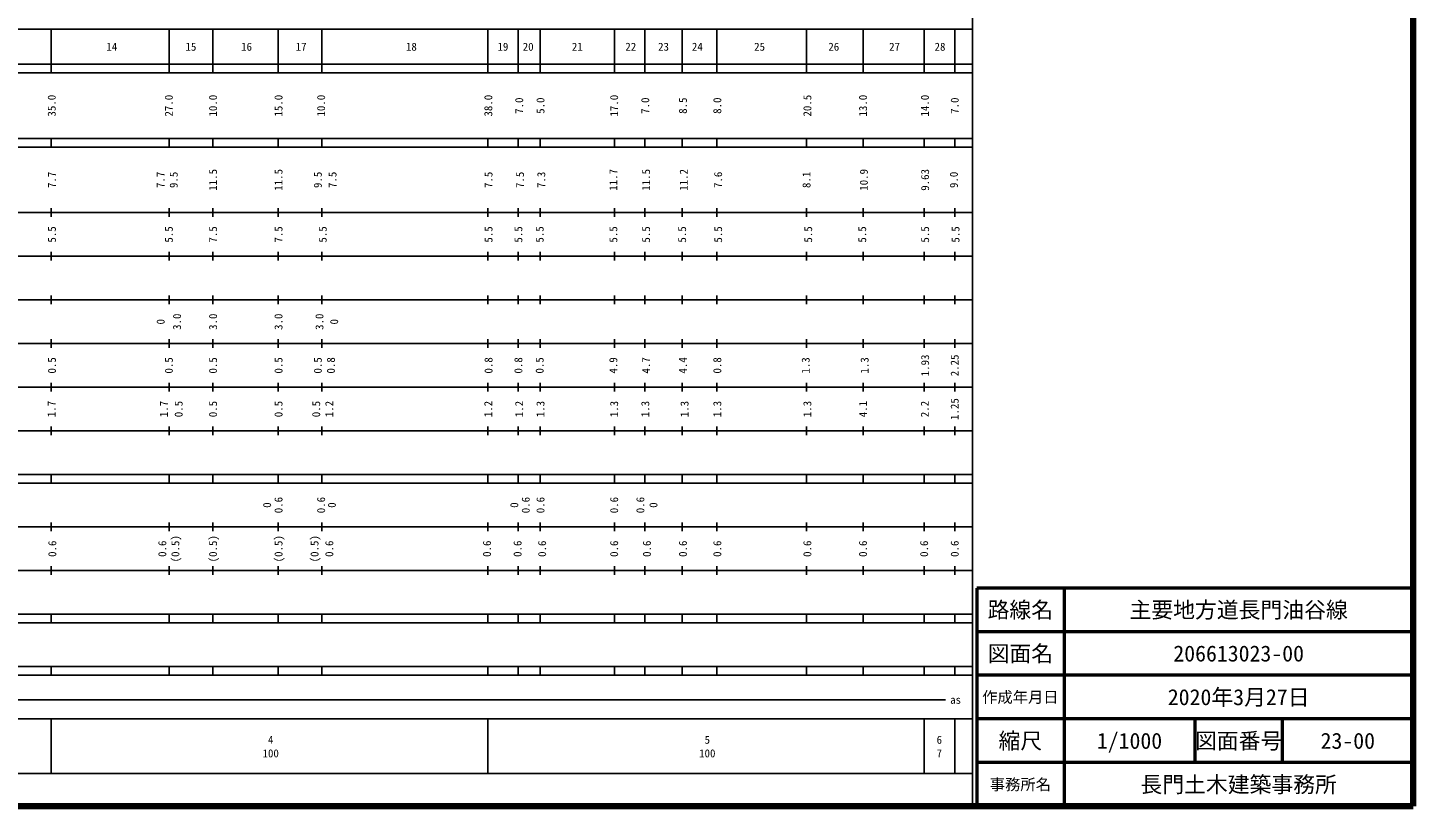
# Model space of a CAD drawing. Units: millimetres on the paper, enlarged 1000 times. Extents: x 40000 to 680000, y 20000 to 380000.
# Drawn here: x 362631 to 680000, y 20000 to 198357 of the extents above; entities that cross this region are included whole.
import ezdxf
from ezdxf.enums import TextEntityAlignment as Align

# ---------------------------------------------------------------- set-up
doc = ezdxf.new("R2010")
doc.units = ezdxf.units.MM
doc.header["$LTSCALE"] = 1000
for name, color, linetype, lineweight in [('M-TTL', 2, 'Continuous', 140), ('M-TTL-BAND', 7, 'Continuous', 25), ('M-TTL-FRAM', 2, 'Continuous', 50), ('M-TTL-LINE', 7, 'Continuous', 50), ('M-TTL-TXT', 7, 'Continuous', 13)]:
    doc.layers.add(name, color=color, linetype=linetype, lineweight=lineweight)
doc.styles.add('ＭＳ ゴシック', font='')
doc.styles.get('ＭＳ ゴシック').set_extended_font_data('MS Gothic')

msp = doc.modelspace()

# ---------------------------------------------------------------- linework, layer by layer
at = {"layer": 'M-TTL'}
for p, q in [((680000, 20000), (680000, 380000)), ((40000, 20000), (680000, 20000))]:
    msp.add_line(p, q, dxfattribs=at)
at = {"layer": 'M-TTL-BAND'}
for p, q in [((579000, 20000), (579000, 370000)), ((68000, 198000), (579000, 198000)), ((368000, 198000), (368000, 188000)), ((395000, 188000), (395000, 198000)), ((405000, 188000), (405000, 198000)), ((420000, 188000), (420000, 198000)), ((430000, 188000), (430000, 198000)), ((468000, 198000), (468000, 188000)), ((475000, 188000), (475000, 198000)), ((480000, 188000), (480000, 198000)), ((497000, 188000), (497000, 198000)), ((504000, 188000), (504000, 198000)), ((512500, 188000), (512500, 198000)), ((520500, 188000), (520500, 198000)), ((541000, 188000), (541000, 198000)), ((554000, 188000), (554000, 198000)), ((568000, 198000), (568000, 188000)), ((575000, 198000), (575000, 188000)), ((40000, 190000), (579000, 190000)), ((40000, 188000), (579000, 188000)), ((40000, 173000), (579000, 173000)), ((368000, 171000), (368000, 173000)), ((395000, 171000), (395000, 173000)), ((405000, 171000), (405000, 173000)), ((420000, 171000), (420000, 173000)), ((430000, 171000), (430000, 173000)), ((468000, 171000), (468000, 173000)), ((475000, 171000), (475000, 173000)), ((480000, 171000), (480000, 173000)), ((497000, 171000), (497000, 173000)), ((504000, 171000), (504000, 173000)), ((512500, 171000), (512500, 173000)), ((520500, 171000), (520500, 173000)), ((541000, 171000), (541000, 173000)), ((554000, 171000), (554000, 173000)), ((568000, 171000), (568000, 173000)), ((575000, 171000), (575000, 173000)), ((40000, 171000), (579000, 171000)), ((40000, 156000), (579000, 156000)), ((368000, 155000), (368000, 157000)), ((395000, 155000), (395000, 157000)), ((405000, 155000), (405000, 157000)), ((420000, 155000), (420000, 157000)), ((430000, 155000), (430000, 157000)), ((468000, 155000), (468000, 157000)), ((475000, 155000), (475000, 157000)), ((480000, 155000), (480000, 157000)), ((497000, 155000), (497000, 157000)), ((504000, 155000), (504000, 157000)), ((512500, 155000), (512500, 157000)), ((520500, 155000), (520500, 157000)), ((541000, 155000), (541000, 157000)), ((554000, 155000), (554000, 157000)), ((568000, 155000), (568000, 157000)), ((575000, 155000), (575000, 157000)), ((46000, 146000), (579000, 146000)), ((368000, 145000), (368000, 147000)), ((395000, 145000), (395000, 147000)), ((405000, 145000), (405000, 147000)), ((420000, 145000), (420000, 147000)), ((430000, 145000), (430000, 147000)), ((468000, 145000), (468000, 147000)), ((475000, 145000), (475000, 147000)), ((480000, 145000), (480000, 147000)), ((497000, 145000), (497000, 147000)), ((504000, 145000), (504000, 147000)), ((512500, 145000), (512500, 147000)), ((520500, 145000), (520500, 147000)), ((541000, 145000), (541000, 147000)), ((554000, 145000), (554000, 147000)), ((568000, 145000), (568000, 147000)), ((575000, 145000), (575000, 147000)), ((368000, 135000), (368000, 137000)), ((395000, 135000), (395000, 137000)), ((405000, 135000), (405000, 137000)), ((420000, 135000), (420000, 137000)), ((430000, 135000), (430000, 137000)), ((468000, 135000), (468000, 137000)), ((475000, 135000), (475000, 137000)), ((480000, 135000), (480000, 137000)), ((497000, 135000), (497000, 137000)), ((504000, 135000), (504000, 137000)), ((512500, 135000), (512500, 137000)), ((520500, 135000), (520500, 137000)), ((541000, 135000), (541000, 137000)), ((554000, 135000), (554000, 137000)), ((568000, 135000), (568000, 137000)), ((575000, 135000), (575000, 137000)), ((52000, 136000), (579000, 136000)), ((368000, 125000), (368000, 127000)), ((395000, 125000), (395000, 127000)), ((405000, 125000), (405000, 127000)), ((420000, 125000), (420000, 127000)), ((430000, 125000), (430000, 127000)), ((468000, 125000), (468000, 127000)), ((475000, 125000), (475000, 127000)), ((480000, 125000), (480000, 127000)), ((497000, 125000), (497000, 127000)), ((504000, 125000), (504000, 127000)), ((512500, 125000), (512500, 127000)), ((520500, 125000), (520500, 127000)), ((541000, 125000), (541000, 127000)), ((554000, 125000), (554000, 127000)), ((568000, 125000), (568000, 127000)), ((575000, 125000), (575000, 127000)), ((46000, 126000), (579000, 126000)), ((52000, 116000), (579000, 116000)), ((368000, 115000), (368000, 117000)), ((395000, 115000), (395000, 117000)), ((405000, 115000), (405000, 117000)), ((420000, 115000), (420000, 117000)), ((430000, 115000), (430000, 117000)), ((468000, 115000), (468000, 117000)), ((475000, 115000), (475000, 117000)), ((480000, 115000), (480000, 117000)), ((497000, 115000), (497000, 117000)), ((504000, 115000), (504000, 117000)), ((512500, 115000), (512500, 117000)), ((520500, 115000), (520500, 117000)), ((541000, 115000), (541000, 117000)), ((554000, 115000), (554000, 117000)), ((568000, 115000), (568000, 117000)), ((575000, 115000), (575000, 117000)), ((46000, 106000), (579000, 106000)), ((368000, 105000), (368000, 107000)), ((395000, 105000), (395000, 107000)), ((405000, 105000), (405000, 107000)), ((420000, 105000), (420000, 107000)), ((430000, 105000), (430000, 107000)), ((468000, 105000), (468000, 107000)), ((475000, 105000), (475000, 107000)), ((480000, 105000), (480000, 107000)), ((497000, 105000), (497000, 107000)), ((504000, 105000), (504000, 107000)), ((512500, 105000), (512500, 107000)), ((520500, 105000), (520500, 107000)), ((541000, 105000), (541000, 107000)), ((554000, 105000), (554000, 107000)), ((568000, 105000), (568000, 107000)), ((575000, 105000), (575000, 107000)), ((40000, 96000), (579000, 96000)), ((368000, 94000), (368000, 96000)), ((395000, 94000), (395000, 96000)), ((405000, 94000), (405000, 96000)), ((420000, 94000), (420000, 96000)), ((430000, 94000), (430000, 96000)), ((468000, 94000), (468000, 96000)), ((475000, 94000), (475000, 96000)), ((480000, 94000), (480000, 96000)), ((497000, 94000), (497000, 96000)), ((504000, 94000), (504000, 96000)), ((512500, 94000), (512500, 96000)), ((520500, 94000), (520500, 96000)), ((541000, 94000), (541000, 96000)), ((554000, 94000), (554000, 96000)), ((568000, 94000), (568000, 96000)), ((575000, 94000), (575000, 96000)), ((40000, 94000), (579000, 94000)), ((49000, 84000), (579000, 84000)), ((368000, 83000), (368000, 85000)), ((395000, 83000), (395000, 85000)), ((405000, 83000), (405000, 85000)), ((420000, 83000), (420000, 85000)), ((430000, 83000), (430000, 85000)), ((468000, 83000), (468000, 85000)), ((475000, 83000), (475000, 85000)), ((480000, 83000), (480000, 85000)), ((497000, 83000), (497000, 85000)), ((504000, 83000), (504000, 85000)), ((512500, 83000), (512500, 85000)), ((520500, 83000), (520500, 85000)), ((541000, 83000), (541000, 85000)), ((554000, 83000), (554000, 85000)), ((568000, 83000), (568000, 85000)), ((575000, 83000), (575000, 85000)), ((40000, 74000), (579000, 74000)), ((368000, 73000), (368000, 75000)), ((395000, 73000), (395000, 75000)), ((405000, 73000), (405000, 75000)), ((420000, 73000), (420000, 75000)), ((430000, 73000), (430000, 75000)), ((468000, 73000), (468000, 75000)), ((475000, 73000), (475000, 75000)), ((480000, 73000), (480000, 75000)), ((497000, 73000), (497000, 75000)), ((504000, 73000), (504000, 75000)), ((512500, 73000), (512500, 75000)), ((520500, 73000), (520500, 75000)), ((541000, 73000), (541000, 75000)), ((554000, 73000), (554000, 75000)), ((568000, 73000), (568000, 75000)), ((575000, 73000), (575000, 75000)), ((40000, 64000), (579000, 64000)), ((368000, 62000), (368000, 64000)), ((395000, 62000), (395000, 64000)), ((405000, 62000), (405000, 64000)), ((420000, 62000), (420000, 64000)), ((430000, 62000), (430000, 64000)), ((468000, 62000), (468000, 64000)), ((475000, 62000), (475000, 64000)), ((480000, 62000), (480000, 64000)), ((497000, 62000), (497000, 64000)), ((504000, 62000), (504000, 64000)), ((512500, 62000), (512500, 64000)), ((520500, 62000), (520500, 64000)), ((541000, 62000), (541000, 64000)), ((554000, 62000), (554000, 64000)), ((568000, 62000), (568000, 64000)), ((575000, 62000), (575000, 64000)), ((40000, 62000), (579000, 62000)), ((40000, 52000), (579000, 52000)), ((368000, 50000), (368000, 52000)), ((395000, 50000), (395000, 52000)), ((405000, 50000), (405000, 52000)), ((420000, 50000), (420000, 52000)), ((430000, 50000), (430000, 52000)), ((468000, 50000), (468000, 52000)), ((475000, 50000), (475000, 52000)), ((480000, 50000), (480000, 52000)), ((497000, 50000), (497000, 52000)), ((504000, 50000), (504000, 52000)), ((512500, 50000), (512500, 52000)), ((520500, 50000), (520500, 52000)), ((541000, 50000), (541000, 52000)), ((554000, 50000), (554000, 52000)), ((568000, 50000), (568000, 52000)), ((575000, 50000), (575000, 52000)), ((40000, 50000), (579000, 50000)), ((77764, 44406), (572862, 44406)), ((40000, 40000), (579000, 40000)), ((368000, 40000), (368000, 27500)), ((468000, 40000), (468000, 27500)), ((568000, 40000), (568000, 27500)), ((575000, 40000), (575000, 27500)), ((68000, 27500), (579000, 27500))]:
    msp.add_line(p, q, dxfattribs=at)
at = {"layer": 'M-TTL-FRAM'}
for p, q in [((680000, 70000), (580000, 70000)), ((580000, 70000), (580000, 20000))]:
    msp.add_line(p, q, dxfattribs=at)
at = {"layer": 'M-TTL-LINE'}
for p, q in [((600000, 70000), (600000, 20000)), ((680000, 60000), (580000, 60000)), ((680000, 50000), (580000, 50000)), ((680000, 40000), (580000, 40000)), ((630000, 40000), (630000, 30000)), ((650000, 40000), (650000, 30000)), ((680000, 30000), (580000, 30000))]:
    msp.add_line(p, q, dxfattribs=at)

# ---------------------------------------------------------------- texts
at = {"layer": 'M-TTL-BAND', "style": 'ＭＳ ゴシック'}
for s, p in [('14', (381895, 194000)), ('15', (400009, 194000)), ('16', (412759, 194000)), ('17', (425260, 194000)), ('18', (450510, 194000)), ('19', (471477, 194000)), ('20', (477261, 194000)), ('21', (488512, 194000)), ('22', (500762, 194000)), ('23', (508263, 194000)), ('24', (516013, 194000)), ('25', (530263, 194000)), ('26', (547264, 194000)), ('27', (561184, 194000)), ('28', (571595, 194000)), ('as', (575160, 44406)), ('4', (418288, 35238)), ('5', (518288, 35238)), ('6', (571441, 35238)), ('100', (418288, 32131)), ('100', (518288, 32131)), ('7', (571441, 32131))]:
    msp.add_text(s, height=1833, dxfattribs=at).set_placement(p, align=Align.MIDDLE_CENTER)
for s, p in [('35.0', (368122, 180500)), ('27.0', (394944, 180500)), ('10.0', (405069, 180500)), ('15.0', (420070, 180500)), ('10.0', (429820, 180500)), ('38.0', (468122, 180500)), ('7.0', (475197, 180500)), ('5.0', (480072, 180500)), ('17.0', (496947, 180500)), ('7.0', (504073, 180500)), ('8.5', (512698, 180500)), ('8.0', (520573, 180500)), ('20.5', (541199, 180500)), ('13.0', (553949, 180500)), ('14.0', (568122, 180500)), ('7.0', (574950, 180500)), ('7.7', (368172, 163500)), ('7.7', (393069, 163500)), ('9.5', (396069, 163500)), ('11.5', (405069, 163500)), ('11.5', (420070, 163500)), ('9.5', (429070, 163500)), ('7.5', (432445, 163500)), ('7.5', (468172, 163500)), ('7.5', (475384, 163500)), ('7.3', (480259, 163500)), ('11.7', (496760, 163500)), ('11.5', (504260, 163500)), ('11.2', (512885, 163500)), ('7.6', (520761, 163500)), ('8.1', (541011, 163500)), ('10.9', (554137, 163500)), ('9.63', (568172, 163500)), ('9.0', (574763, 163500)), ('5.5', (368172, 151000)), ('5.5', (394944, 151000)), ('7.5', (405069, 151000)), ('7.5', (420070, 151000)), ('5.5', (430195, 151000)), ('5.5', (468172, 151000)), ('5.5', (475009, 151000)), ('5.5', (479884, 151000)), ('5.5', (496760, 151000)), ('5.5', (504260, 151000)), ('5.5', (512510, 151000)), ('5.5', (520761, 151000)), ('5.5', (541387, 151000)), ('5.5', (553762, 151000)), ('5.5', (568172, 151000)), ('5.5', (575138, 151000)), ('0', (393069, 131000)), ('3.0', (396819, 131000)), ('3.0', (405069, 131000)), ('3.0', (420070, 131000)), ('3.0', (429445, 131000)), ('0', (432820, 131000)), ('0.5', (368172, 121000)), ('0.5', (394944, 121000)), ('0.5', (405069, 121000)), ('0.5', (420070, 121000)), ('0.5', (429070, 121000)), ('0.8', (432070, 121000)), ('0.8', (468172, 121000)), ('0.8', (475009, 121000)), ('0.5', (479884, 121000)), ('4.9', (496760, 121000)), ('4.7', (504260, 121000)), ('4.4', (512698, 121000)), ('0.8', (520573, 121000)), ('1.3', (540824, 121000)), ('1.3', (554324, 121000)), ('1.93', (568172, 121000)), ('2.25', (574950, 121000)), ('1.7', (368103, 111000)), ('1.7', (393819, 111000)), ('0.5', (397194, 111000)), ('0.5', (405069, 111000)), ('0.5', (420070, 111000)), ('0.5', (428695, 111000)), ('1.2', (431695, 111000)), ('1.2', (468103, 111000)), ('1.2', (475197, 111000)), ('1.3', (480072, 111000)), ('1.3', (496947, 111000)), ('1.3', (504073, 111000)), ('1.3', (513073, 111000)), ('1.3', (520573, 111000)), ('1.3', (541199, 111000)), ('4.1', (553949, 111000)), ('2.2', (568103, 111000)), ('1.25', (574950, 111000)), ('0', (417454, 89000)), ('0.6', (420070, 89000)), ('0.6', (429820, 89000)), ('0', (432285, 89000)), ('0', (474072, 89000)), ('0.6', (476697, 89000)), ('0.6', (480072, 89000)), ('0.6', (496947, 89000)), ('0.6', (502948, 89000)), ('0', (505948, 89000)), ('0.6', (368249, 79000)), ('0.6', (393444, 79000)), ('(0.5)', (396444, 79000)), ('(0.5)', (405069, 79000)), ('(0.5)', (420070, 79000)), ('(0.5)', (428320, 79000)), ('0.6', (431695, 79000)), ('0.6', (467822, 79000)), ('0.6', (474822, 79000)), ('0.6', (480447, 79000)), ('0.6', (496947, 79000)), ('0.6', (504448, 79000)), ('0.6', (512698, 79000)), ('0.6', (520573, 79000)), ('0.6', (541199, 79000)), ('0.6', (553949, 79000)), ('0.6', (567949, 79000)), ('0.6', (574950, 79000))]:
    msp.add_text(s, height=1833, rotation=90, dxfattribs=at).set_placement(p, align=Align.MIDDLE_CENTER)
at = {"layer": 'M-TTL-TXT', "style": 'ＭＳ ゴシック'}
for s, height, p in [('路線名', 3666, (590000, 65000)), ('主要地方道長門油谷線', 3666, (640000, 65000)), ('図面名', 3666, (590000, 55000)), ('206613023-00', 3666, (640000, 55000)), ('作成年月日', 2566, (590000, 45000)), ('2020年3月27日', 3666, (640000, 45000)), ('縮尺', 3666, (590000, 35000)), ('1/1000', 3666, (615000, 35000)), ('図面番号', 3666, (640000, 35000)), ('23-00', 3666, (665000, 35000)), ('事務所名', 2566, (590000, 25000)), ('長門土木建築事務所', 3666, (640000, 25000))]:
    msp.add_text(s, height=height, dxfattribs=at).set_placement(p, align=Align.MIDDLE_CENTER)

doc.saveas('drawing.dxf')
